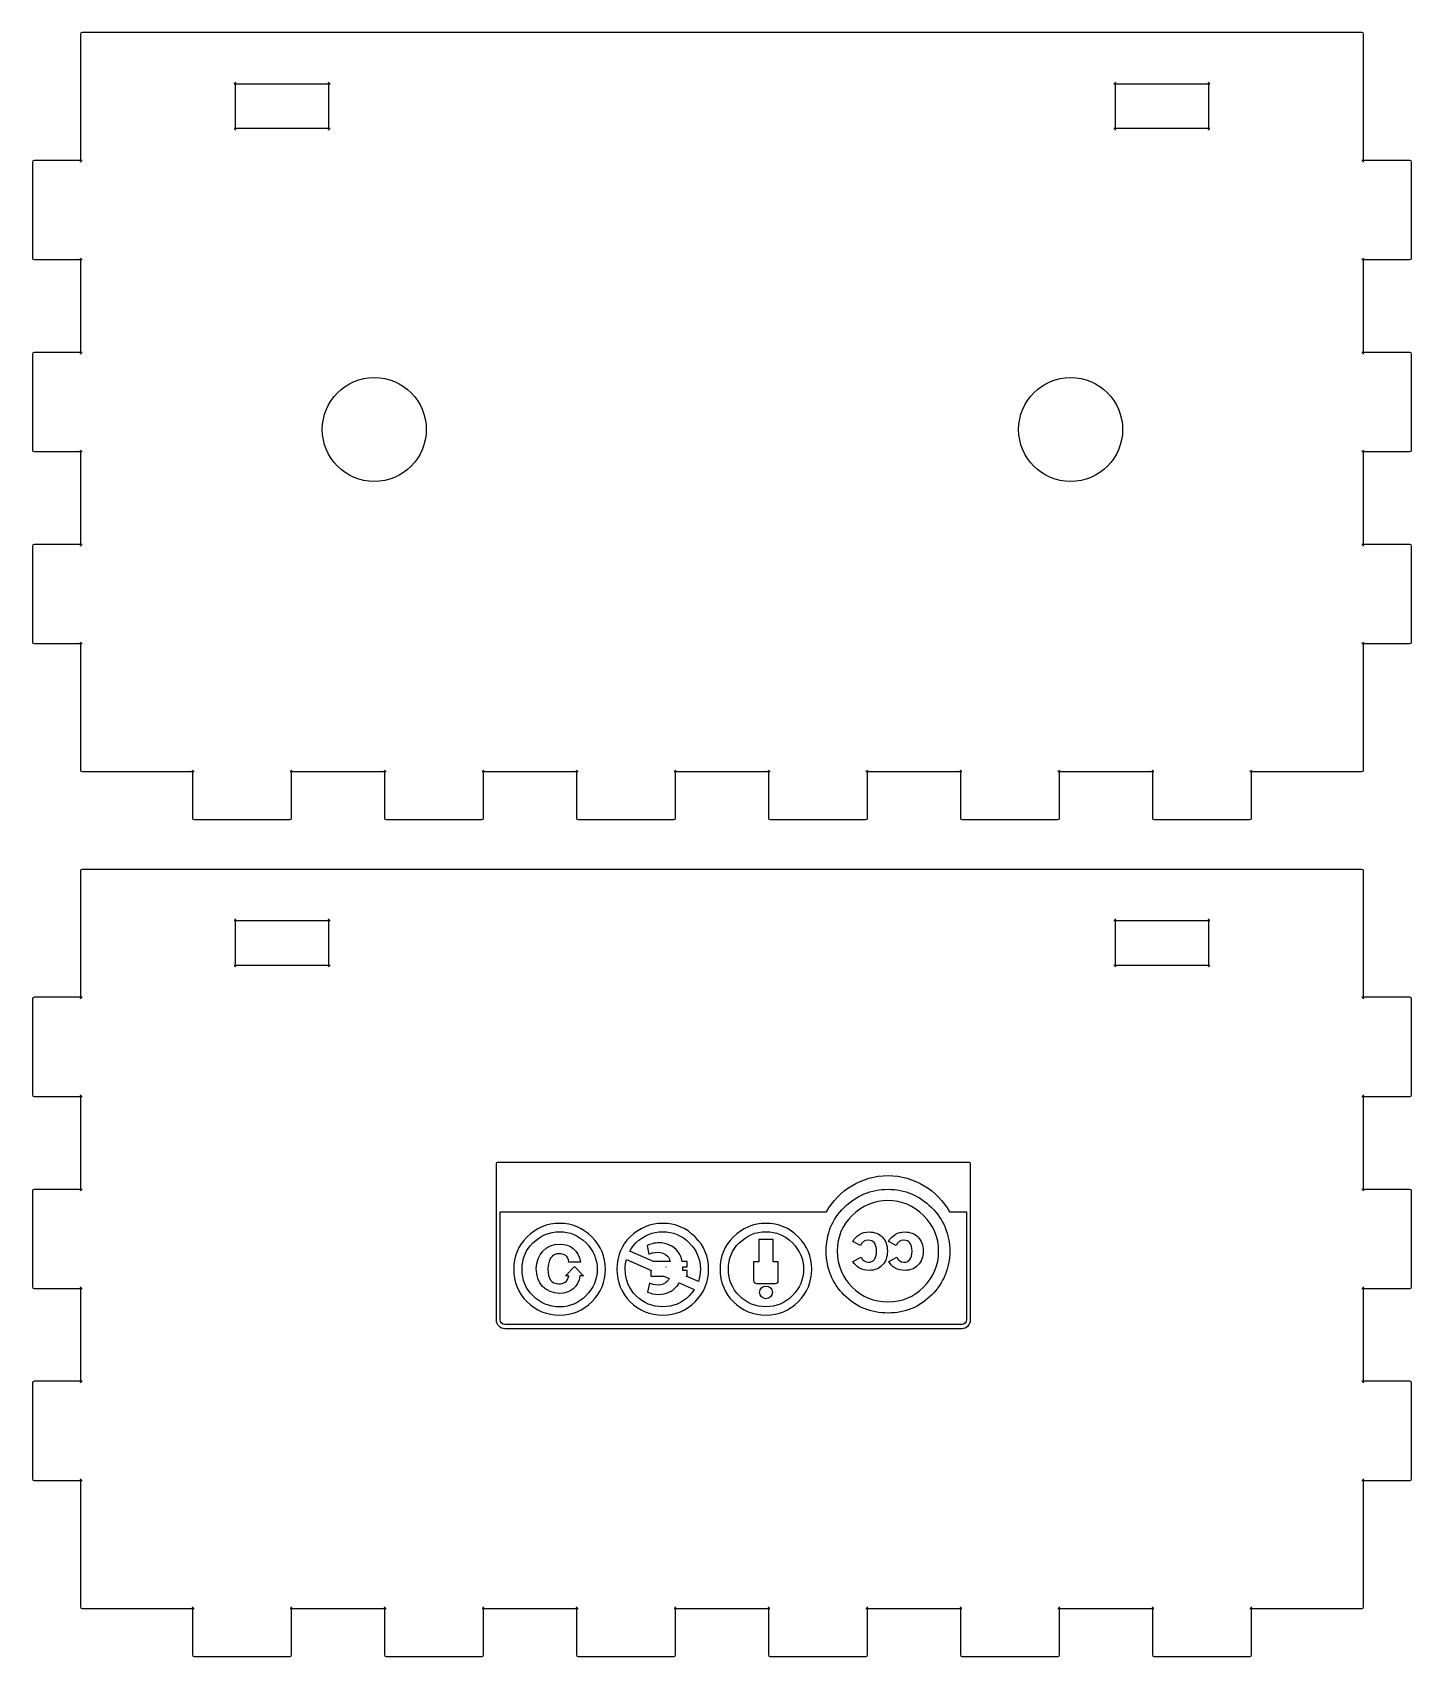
# Model space of a CAD drawing. Extents: x -248 to 293, y -42 to 281.
# Drawn here: x 20.5 to 106.7, y 179.3 to 280.8 of the extents above; entities that cross this region are included whole.
import ezdxf

# ---------------------------------------------------------------- set-up
doc = ezdxf.new("R2010")
doc.units = 0
doc.layers.add('Ebene_1', color=7, linetype='CONTINUOUS')

msp = doc.modelspace()

# ---------------------------------------------------------------- linework, layer by layer
at = {"layer": 'Ebene_1', "color": 2}
for points in [[(23.546119, 280.674887), (23.546119, 272.673887)], [(103.64572, 280.773987), (23.646729, 280.773987)], [(103.74626, 272.673887), (103.74626, 280.674887)], [(20.546129, 272.673887), (20.546129, 266.674197)], [(23.646729, 272.774777), (20.646739, 272.774777)], [(106.64574, 272.774777), (103.64572, 272.774777)], [(106.74628, 266.674197), (106.74628, 272.673887)], [(20.646739, 266.574697), (23.646729, 266.574697)], [(23.546119, 266.674197), (23.546119, 260.675917)], [(103.64572, 266.574697), (106.64574, 266.574697)], [(103.74626, 260.675917), (103.74626, 266.674197)], [(20.546129, 260.675917), (20.546129, 254.675867)], [(23.646729, 260.775017), (20.646739, 260.775017)], [(106.64574, 260.775017), (103.64572, 260.775017)], [(106.74628, 254.675867), (106.74628, 260.675917)], [(20.646739, 254.575327), (23.646729, 254.575327)], [(23.546119, 254.675867), (23.546119, 248.674067)], [(103.64572, 254.575327), (106.64574, 254.575327)], [(103.74626, 248.674067), (103.74626, 254.675867)], [(23.646729, 248.774607), (20.646739, 248.774607)], [(106.64574, 248.774607), (103.64572, 248.774607)], [(20.546129, 248.674067), (20.546129, 242.674027)], [(106.74628, 242.674027), (106.74628, 248.674067)], [(23.546119, 242.674027), (23.546119, 234.674777)], [(103.74626, 234.674777), (103.74626, 242.674027)], [(20.646739, 242.574927), (23.646729, 242.574927)], [(103.64572, 242.574927), (106.64574, 242.574927)], [(23.646729, 234.573887), (30.647139, 234.573887)], [(30.546289, 234.674777), (30.546289, 231.675117)], [(36.646839, 234.573887), (42.645429, 234.573887)], [(36.746339, 231.675117), (36.746339, 234.674777)], [(42.546229, 234.674777), (42.546229, 231.675117)], [(48.645549, 234.573887), (54.647009, 234.573887)], [(48.746089, 231.675117), (48.746089, 234.674777)], [(54.546459, 234.674777), (54.546459, 231.675117)], [(60.647049, 234.573887), (66.646739, 234.573887)], [(60.746149, 231.675117), (60.746149, 234.674777)], [(66.546199, 234.674777), (66.546199, 231.675117)], [(72.646779, 234.573887), (78.647179, 234.573887)], [(72.745879, 231.675117), (72.745879, 234.674777)], [(78.546289, 234.674777), (78.546289, 231.675117)], [(84.646869, 234.573887), (90.646919, 234.573887)], [(84.745969, 231.675117), (84.745969, 234.674777)], [(90.546379, 234.674777), (90.546379, 231.675117)], [(96.646609, 234.573887), (103.64572, 234.573887)], [(96.746109, 231.675117), (96.746109, 234.674777)], [(30.647139, 231.574227), (36.646839, 231.574227)], [(42.645429, 231.574227), (48.645549, 231.574227)], [(54.647009, 231.574227), (60.647049, 231.574227)], [(66.646739, 231.574227), (72.646779, 231.574227)], [(78.647179, 231.574227), (84.646869, 231.574227)], [(90.646919, 231.574227), (96.646609, 231.574227)], [(103.64537, 228.468367), (23.646729, 228.468367)], [(23.546119, 228.367477), (23.546119, 220.368227)], [(103.74591, 220.368227), (103.74591, 228.367477)], [(20.546129, 220.368227), (20.546129, 214.368187)], [(23.646729, 220.468767), (20.646739, 220.468767)], [(106.64539, 220.468767), (103.64537, 220.468767)], [(106.74593, 214.368187), (106.74593, 220.368227)], [(20.646739, 214.267647), (23.646729, 214.267647)], [(23.546119, 214.368187), (23.546119, 208.368157)], [(103.64537, 214.267647), (106.64539, 214.267647)], [(103.74591, 208.368157), (103.74591, 214.368187)], [(20.546129, 208.368157), (20.546129, 202.367747)], [(23.646729, 208.466957), (20.646739, 208.466957)], [(106.64539, 208.466957), (103.64537, 208.466957)], [(106.74593, 202.367747), (106.74593, 208.368157)], [(20.646739, 202.268947), (23.646729, 202.268947)], [(23.546119, 202.367747), (23.546119, 196.36806)], [(103.64537, 202.268947), (106.64539, 202.268947)], [(103.74591, 196.36806), (103.74591, 202.367747)], [(20.546129, 196.36806), (20.546129, 190.36837)], [(23.646729, 196.46894), (20.646739, 196.46894)], [(106.64539, 196.46894), (103.64537, 196.46894)], [(106.74593, 190.36837), (106.74593, 196.36806)], [(20.646739, 190.26782), (23.646729, 190.26782)], [(23.546119, 190.36837), (23.546119, 182.36877)], [(103.64537, 190.26782), (106.64539, 190.26782)], [(103.74591, 182.36877), (103.74591, 190.36837)], [(23.646729, 182.26823), (30.647139, 182.26823)], [(30.546289, 182.36877), (30.546289, 179.36876)], [(36.646839, 182.26823), (42.645429, 182.26823)], [(36.746339, 179.36876), (36.746339, 182.36877)], [(42.546229, 182.36877), (42.546229, 179.36876)], [(48.645549, 182.26823), (54.647009, 182.26823)], [(48.746089, 179.36876), (48.746089, 182.36877)], [(54.546459, 182.36877), (54.546459, 179.36876)], [(60.647049, 182.26823), (66.646389, 182.26823)], [(60.746149, 179.36876), (60.746149, 182.36877)], [(66.545839, 182.36877), (66.545839, 179.36876)], [(72.646429, 182.26823), (78.647179, 182.26823)], [(72.745529, 179.36876), (72.745529, 182.36877)], [(78.546639, 182.36877), (78.546639, 179.36876)], [(84.647229, 182.26823), (90.647269, 182.26823)], [(84.745629, 179.36876), (84.745629, 182.36877)], [(90.546379, 182.36877), (90.546379, 179.36876)], [(96.646259, 182.26823), (103.64537, 182.26823)], [(96.746439, 179.36876), (96.746439, 182.36877)], [(30.647139, 179.26822), (36.646839, 179.26822)], [(42.645429, 179.26822), (48.645549, 179.26822)], [(54.647009, 179.26822), (60.647049, 179.26822)], [(66.646389, 179.26822), (72.646429, 179.26822)], [(78.647179, 179.26822), (84.647229, 179.26822)], [(90.647269, 179.26822), (96.646259, 179.26822)]]:
    msp.add_lwpolyline(points, dxfattribs=at)
at = {"layer": 'Ebene_1', "color": 3}
for points in [[(33.146649, 277.574307), (39.146619, 277.574307)], [(33.246149, 274.674827), (33.246149, 277.674857)], [(39.046009, 277.674857), (39.046009, 274.674827)], [(88.147129, 277.574317), (91.147159, 277.574317)], [(88.246229, 274.674837), (88.246229, 277.674867)], [(91.147159, 277.574317), (94.147179, 277.574317)], [(94.046279, 277.674867), (94.046279, 274.674837)], [(36.146629, 274.774327), (33.146649, 274.774327)], [(39.146619, 274.774327), (36.146629, 274.774327)], [(94.147179, 274.774337), (88.147129, 274.774337)], [(33.246149, 222.367787), (33.246149, 225.367787)], [(39.046009, 225.367787), (39.046009, 222.367787)], [(88.246589, 222.367767), (88.246589, 225.367767)], [(94.045929, 225.367767), (94.045929, 222.367767)], [(33.146649, 225.267987), (39.146619, 225.267987)], [(88.147489, 225.267967), (91.147509, 225.267967)], [(91.147509, 225.267967), (94.147179, 225.267967)], [(36.146629, 222.468327), (33.146649, 222.468327)], [(39.146619, 222.468327), (36.146629, 222.468327)], [(94.147179, 222.468307), (88.147489, 222.468307)]]:
    msp.add_lwpolyline(points, dxfattribs=at)
for points in [[(45.161519, 255.958567)], [(88.688999, 255.958567)]]:
    msp.add_lwpolyline(points, close=True, dxfattribs=at)
at = {"layer": 'Ebene_1', "color": 7}
for points in [[(79.060639, 210.152137), (49.649909, 210.152137)], [(49.524319, 210.026907), (49.524319, 200.325877)], [(79.186229, 200.325877), (79.186229, 210.026907)], [(49.775139, 207.054387), (70.181929, 207.054387)], [(77.867189, 207.054387), (78.935049, 207.054387)], [(58.270109, 205.116597), (58.269679, 205.116587)], [(67.165679, 202.765677), (67.165679, 203.937967), (66.838649, 203.937967), (66.838649, 205.326507), (65.949999, 205.326507), (65.949999, 203.937967), (65.622629, 203.937967), (65.622629, 202.765677)], [(72.307059, 204.952197), (71.824109, 205.203017)], [(74.529209, 204.952197), (74.057189, 205.203017)], [(57.668209, 204.086137), (59.241579, 203.390097)], [(60.403709, 203.956657), (59.360199, 203.956657), (57.878179, 204.612827)], [(58.964379, 204.945147), (59.079379, 204.412457)], [(71.833979, 203.965487), (72.355389, 204.227237)], [(74.066359, 203.965487), (74.578239, 204.227237)], [(54.069159, 203.069417), (53.858899, 203.066417), (54.427929, 203.635107), (54.996259, 203.066417), (54.769419, 203.069417)], [(54.791289, 203.925617), (54.069159, 203.925617)], [(59.241579, 203.390097), (59.198579, 203.390097), (59.198579, 203.049657), (60.011029, 203.049657), (60.341229, 202.903267)], [(61.199929, 203.534377), (61.199929, 203.615877), (61.464159, 203.615877), (61.464159, 203.956657), (61.152309, 203.956657)], [(62.168579, 202.713107), (61.409049, 203.049657), (61.463749, 203.049657), (61.463749, 203.390097), (61.194929, 203.390097)], [(59.117449, 202.593517), (58.982679, 202.046357)], [(60.972699, 202.624207), (61.915319, 202.207227)], [(65.807829, 202.580467), (66.980819, 202.580467)], [(78.630249, 200.021767), (50.079589, 200.021767)], [(50.079589, 199.7706), (78.630249, 199.7706)]]:
    msp.add_lwpolyline(points, dxfattribs=at)
for points in [[(60.134109, 203.615867), (60.140109, 203.610867), (60.128809, 203.615867)], [(76.240179, 202.361397)], [(57.910909, 201.440307)], [(71.283299, 201.858687)], [(53.499419, 200.607737)], [(66.398029, 200.609137)], [(50.079589, 199.7706)]]:
    msp.add_lwpolyline(points, close=True, dxfattribs=at)
at = {"layer": 'Ebene_1', "color": 2}
for points in [[(23.646729, 280.773987), (23.591629, 280.773987), (23.546119, 280.729887), (23.546119, 280.674887)], [(103.74626, 280.674887), (103.74626, 280.729887), (103.70106, 280.773987), (103.64572, 280.773987)], [(20.646739, 272.774777), (20.591639, 272.774777), (20.546129, 272.730677), (20.546129, 272.673887)], [(23.546119, 272.673887), (23.546119, 272.730687), (23.591619, 272.774777), (23.646729, 272.774777)], [(103.64572, 272.774777), (103.70112, 272.774777), (103.74626, 272.730677), (103.74626, 272.673887)], [(106.74628, 272.673887), (106.74628, 272.730687), (106.70078, 272.774777), (106.64574, 272.774777)], [(20.546129, 266.674197), (20.546129, 266.618797), (20.591629, 266.574697), (20.646739, 266.574697)], [(23.646729, 266.574697), (23.591629, 266.574697), (23.546119, 266.618797), (23.546119, 266.674197)], [(103.74626, 266.674197), (103.74626, 266.618797), (103.70106, 266.574697), (103.64572, 266.574697)], [(106.64574, 266.574697), (106.70074, 266.574697), (106.74628, 266.618797), (106.74628, 266.674197)], [(20.646739, 260.775017), (20.591639, 260.775017), (20.546129, 260.729117), (20.546129, 260.675917)], [(23.546119, 260.675917), (23.546119, 260.729217), (23.591619, 260.775017), (23.646729, 260.775017)], [(103.64572, 260.775017), (103.70112, 260.775017), (103.74626, 260.729117), (103.74626, 260.675917)], [(106.74628, 260.675917), (106.74628, 260.729217), (106.70078, 260.775017), (106.64574, 260.775017)], [(20.546129, 254.675867), (20.546129, 254.619467), (20.591629, 254.575327), (20.646739, 254.575327)], [(23.646729, 254.575327), (23.591629, 254.575327), (23.546119, 254.619427), (23.546119, 254.675867)], [(103.74626, 254.675867), (103.74626, 254.619467), (103.70106, 254.575327), (103.64572, 254.575327)], [(106.64574, 254.575327), (106.70074, 254.575327), (106.74628, 254.619427), (106.74628, 254.675867)], [(20.646739, 248.774607), (20.591639, 248.774607), (20.546129, 248.729107), (20.546129, 248.674067)], [(23.546119, 248.674067), (23.546119, 248.729067), (23.591619, 248.774607), (23.646729, 248.774607)], [(103.64572, 248.774607), (103.70112, 248.774607), (103.74626, 248.729107), (103.74626, 248.674067)], [(106.74628, 248.674067), (106.74628, 248.729067), (106.70078, 248.774607), (106.64574, 248.774607)], [(20.546129, 242.674027), (20.546129, 242.619027), (20.591629, 242.574927), (20.646739, 242.574927)], [(23.646729, 242.574927), (23.591629, 242.574927), (23.546119, 242.619027), (23.546119, 242.674027)], [(103.74626, 242.674027), (103.74626, 242.619027), (103.70106, 242.574927), (103.64572, 242.574927)], [(106.64574, 242.574927), (106.70074, 242.574927), (106.74628, 242.619027), (106.74628, 242.674027)], [(23.546119, 234.674777), (23.546119, 234.619377), (23.591619, 234.573887), (23.646729, 234.573887)], [(30.647139, 234.573887), (30.590339, 234.573887), (30.546289, 234.619387), (30.546289, 234.674777)], [(36.746339, 234.674777), (36.746339, 234.619377), (36.702239, 234.573887), (36.646839, 234.573887)], [(42.645429, 234.573887), (42.592029, 234.573887), (42.546229, 234.619387), (42.546229, 234.674777)], [(48.746089, 234.674777), (48.746089, 234.619377), (48.701989, 234.573887), (48.645549, 234.573887)], [(54.647009, 234.573887), (54.592009, 234.573887), (54.546459, 234.619387), (54.546459, 234.674777)], [(60.746149, 234.674777), (60.746149, 234.619377), (60.702049, 234.573887), (60.647049, 234.573887)], [(66.646739, 234.573887), (66.590339, 234.573887), (66.546199, 234.619387), (66.546199, 234.674777)], [(72.745879, 234.674777), (72.745879, 234.619377), (72.701779, 234.573887), (72.646779, 234.573887)], [(78.647179, 234.573887), (78.591779, 234.573887), (78.546289, 234.619387), (78.546289, 234.674777)], [(84.745969, 234.674777), (84.745969, 234.619377), (84.701869, 234.573887), (84.646869, 234.573887)], [(90.646919, 234.573887), (90.591519, 234.573887), (90.546379, 234.619387), (90.546379, 234.674777)], [(96.746109, 234.674777), (96.746109, 234.619377), (96.702009, 234.573887), (96.646609, 234.573887)], [(103.64572, 234.573887), (103.70112, 234.573887), (103.74626, 234.619387), (103.74626, 234.674777)], [(30.546289, 231.675117), (30.546289, 231.619417), (30.590389, 231.574227), (30.647139, 231.574227)], [(36.646839, 231.574227), (36.702239, 231.574227), (36.746339, 231.619327), (36.746339, 231.675117)], [(42.546229, 231.675117), (42.546229, 231.619417), (42.591929, 231.574227), (42.645429, 231.574227)], [(48.645549, 231.574227), (48.701949, 231.574227), (48.746089, 231.619327), (48.746089, 231.675117)], [(54.546459, 231.675117), (54.546459, 231.619417), (54.591959, 231.574227), (54.647009, 231.574227)], [(60.647049, 231.574227), (60.702049, 231.574227), (60.746149, 231.619327), (60.746149, 231.675117)], [(66.546199, 231.675117), (66.546199, 231.619417), (66.590299, 231.574227), (66.646739, 231.574227)], [(72.646779, 231.574227), (72.701779, 231.574227), (72.745879, 231.619327), (72.745879, 231.675117)], [(78.546289, 231.675117), (78.546289, 231.619417), (78.591789, 231.574227), (78.647179, 231.574227)], [(84.646869, 231.574227), (84.701869, 231.574227), (84.745969, 231.619327), (84.745969, 231.675117)], [(90.546379, 231.675117), (90.546379, 231.619417), (90.591579, 231.574227), (90.646919, 231.574227)], [(96.646609, 231.574227), (96.702009, 231.574227), (96.746109, 231.619327), (96.746109, 231.675117)], [(23.646729, 228.468367), (23.591629, 228.468367), (23.546119, 228.422867), (23.546119, 228.367477)], [(103.74591, 228.367477), (103.74591, 228.422877), (103.70141, 228.468367), (103.64537, 228.468367)], [(20.646739, 220.468767), (20.591639, 220.468767), (20.546129, 220.423267), (20.546129, 220.368227)], [(23.546119, 220.368227), (23.546119, 220.423227), (23.591619, 220.468767), (23.646729, 220.468767)], [(103.64537, 220.468767), (103.70147, 220.468767), (103.74591, 220.423267), (103.74591, 220.368227)], [(106.74593, 220.368227), (106.74593, 220.423227), (106.70043, 220.468767), (106.64539, 220.468767)], [(20.546129, 214.368187), (20.546129, 214.313187), (20.591629, 214.267647), (20.646739, 214.267647)], [(23.646729, 214.267647), (23.591629, 214.267647), (23.546119, 214.313147), (23.546119, 214.368187)], [(103.74591, 214.368187), (103.74591, 214.313187), (103.70141, 214.267647), (103.64537, 214.267647)], [(106.64539, 214.267647), (106.70039, 214.267647), (106.74593, 214.313147), (106.74593, 214.368187)], [(20.646739, 208.466957), (20.591639, 208.466957), (20.546129, 208.422857), (20.546129, 208.368157)], [(23.546119, 208.368157), (23.546119, 208.422857), (23.591619, 208.466957), (23.646729, 208.466957)], [(103.64537, 208.466957), (103.70147, 208.466957), (103.74591, 208.422857), (103.74591, 208.368157)], [(106.74593, 208.368157), (106.74593, 208.422857), (106.70043, 208.466957), (106.64539, 208.466957)], [(20.546129, 202.367747), (20.546129, 202.313047), (20.591629, 202.268947), (20.646739, 202.268947)], [(23.646729, 202.268947), (23.591629, 202.268947), (23.546119, 202.313047), (23.546119, 202.367747)], [(103.74591, 202.367747), (103.74591, 202.313047), (103.70141, 202.268947), (103.64537, 202.268947)], [(106.64539, 202.268947), (106.70039, 202.268947), (106.74593, 202.313047), (106.74593, 202.367747)], [(20.646739, 196.46894), (20.591639, 196.46894), (20.546129, 196.42344), (20.546129, 196.36806)], [(23.546119, 196.36806), (23.546119, 196.42346), (23.591619, 196.46894), (23.646729, 196.46894)], [(103.64537, 196.46894), (103.70147, 196.46894), (103.74591, 196.42344), (103.74591, 196.36806)], [(106.74593, 196.36806), (106.74593, 196.42346), (106.70043, 196.46894), (106.64539, 196.46894)], [(20.546129, 190.36837), (20.546129, 190.31297), (20.591629, 190.26782), (20.646739, 190.26782)], [(23.646729, 190.26782), (23.591629, 190.26782), (23.546119, 190.31302), (23.546119, 190.36837)], [(103.74591, 190.36837), (103.74591, 190.31297), (103.70141, 190.26782), (103.64537, 190.26782)], [(106.64539, 190.26782), (106.70039, 190.26782), (106.74593, 190.31302), (106.74593, 190.36837)], [(23.546119, 182.36877), (23.546119, 182.31377), (23.591619, 182.26823), (23.646729, 182.26823)], [(30.647139, 182.26823), (30.590339, 182.26823), (30.546289, 182.31373), (30.546289, 182.36877)], [(36.746339, 182.36877), (36.746339, 182.31377), (36.702239, 182.26823), (36.646839, 182.26823)], [(42.645429, 182.26823), (42.592029, 182.26823), (42.546229, 182.31373), (42.546229, 182.36877)], [(48.746089, 182.36877), (48.746089, 182.31377), (48.701989, 182.26823), (48.645549, 182.26823)], [(54.647009, 182.26823), (54.592009, 182.26823), (54.546459, 182.31373), (54.546459, 182.36877)], [(60.746149, 182.36877), (60.746149, 182.31377), (60.702049, 182.26823), (60.647049, 182.26823)], [(66.646389, 182.26823), (66.589989, 182.26823), (66.545839, 182.31373), (66.545839, 182.36877)], [(72.745529, 182.36877), (72.745529, 182.31377), (72.701429, 182.26823), (72.646429, 182.26823)], [(78.647179, 182.26823), (78.592179, 182.26823), (78.546639, 182.31373), (78.546639, 182.36877)], [(84.745629, 182.36877), (84.745629, 182.31377), (84.701529, 182.26823), (84.647229, 182.26823)], [(90.647269, 182.26823), (90.591169, 182.26823), (90.546379, 182.31373), (90.546379, 182.36877)], [(96.746439, 182.36877), (96.746439, 182.31377), (96.702339, 182.26823), (96.646259, 182.26823)], [(103.64537, 182.26823), (103.70147, 182.26823), (103.74591, 182.31373), (103.74591, 182.36877)], [(30.546289, 179.36876), (30.546289, 179.31376), (30.590389, 179.26822), (30.647139, 179.26822)], [(36.646839, 179.26822), (36.702239, 179.26822), (36.746339, 179.31372), (36.746339, 179.36876)], [(42.546229, 179.36876), (42.546229, 179.31376), (42.591929, 179.26822), (42.645429, 179.26822)], [(48.645549, 179.26822), (48.701949, 179.26822), (48.746089, 179.31372), (48.746089, 179.36876)], [(54.546459, 179.36876), (54.546459, 179.31376), (54.591959, 179.26822), (54.647009, 179.26822)], [(60.647049, 179.26822), (60.702049, 179.26822), (60.746149, 179.31372), (60.746149, 179.36876)], [(66.545839, 179.36876), (66.545839, 179.31376), (66.589939, 179.26822), (66.646389, 179.26822)], [(72.646429, 179.26822), (72.701429, 179.26822), (72.745529, 179.31372), (72.745529, 179.36876)], [(78.546639, 179.36876), (78.546639, 179.31376), (78.592139, 179.26822), (78.647179, 179.26822)], [(84.647229, 179.26822), (84.701529, 179.26822), (84.745629, 179.31372), (84.745629, 179.36876)], [(90.546379, 179.36876), (90.546379, 179.31376), (90.591179, 179.26822), (90.647269, 179.26822)], [(96.646259, 179.26822), (96.702359, 179.26822), (96.746439, 179.31372), (96.746439, 179.36876)]]:
    msp.add_open_spline(points, degree=3, dxfattribs=at)
at = {"layer": 'Ebene_1', "color": 3}
for points in [[(33.246149, 277.674857), (33.246149, 277.620157), (33.202049, 277.574307), (33.146649, 277.574307)], [(39.146619, 277.574307), (39.091519, 277.574307), (39.046009, 277.620207), (39.046009, 277.674857)], [(88.246229, 277.674867), (88.246229, 277.620167), (88.202129, 277.574317), (88.147129, 277.574317)], [(94.147179, 277.574317), (94.090379, 277.574317), (94.046279, 277.620217), (94.046279, 277.674867)], [(33.146649, 274.774327), (33.202049, 274.774327), (33.246149, 274.730227), (33.246149, 274.674827)], [(39.046009, 274.674827), (39.046009, 274.730227), (39.091509, 274.774327), (39.146619, 274.774327)], [(88.147129, 274.774337), (88.202129, 274.774337), (88.246229, 274.730237), (88.246229, 274.674837)], [(94.046279, 274.674837), (94.046279, 274.730237), (94.090379, 274.774337), (94.147179, 274.774337)], [(38.661549, 255.958567), (38.661549, 257.753507), (40.116329, 259.208707), (41.911509, 259.208707)], [(41.911509, 259.208707), (43.706409, 259.208707), (45.161519, 257.753507), (45.161519, 255.958567)], [(82.189419, 255.958567), (82.189419, 257.753507), (83.644279, 259.208707), (85.438859, 259.208707)], [(85.438859, 259.208707), (87.234499, 259.208707), (88.688999, 257.753507), (88.688999, 255.958567)], [(41.911509, 252.708777), (40.116329, 252.708777), (38.661549, 254.163987), (38.661549, 255.958567)], [(45.161519, 255.958567), (45.161519, 254.163987), (43.706409, 252.708777), (41.911509, 252.708777)], [(85.438859, 252.708777), (83.644279, 252.708777), (82.189419, 254.163987), (82.189419, 255.958567)], [(88.688999, 255.958567), (88.688999, 254.163987), (87.234499, 252.708777), (85.438859, 252.708777)], [(33.246149, 225.367787), (33.246149, 225.312087), (33.202049, 225.267987), (33.146649, 225.267987)], [(39.146619, 225.267987), (39.091519, 225.267987), (39.046009, 225.312087), (39.046009, 225.367787)], [(88.246589, 225.367767), (88.246589, 225.312067), (88.202489, 225.267967), (88.147489, 225.267967)], [(94.147179, 225.267967), (94.089979, 225.267967), (94.045929, 225.312067), (94.045929, 225.367767)], [(33.146649, 222.468327), (33.202049, 222.468327), (33.246149, 222.424227), (33.246149, 222.367787)], [(39.046009, 222.367787), (39.046009, 222.424187), (39.091509, 222.468327), (39.146619, 222.468327)], [(88.147489, 222.468307), (88.202489, 222.468307), (88.246589, 222.424207), (88.246589, 222.367767)], [(94.045929, 222.367767), (94.045929, 222.424167), (94.090029, 222.468307), (94.147179, 222.468307)]]:
    msp.add_open_spline(points, degree=3, dxfattribs=at)
at = {"layer": 'Ebene_1', "color": 7}
for points in [[(49.649909, 210.152137), (49.580009, 210.152137), (49.524319, 210.096437), (49.524319, 210.026907)], [(79.186229, 210.026907), (79.186229, 210.096407), (79.130129, 210.152137), (79.060639, 210.152137)], [(70.181929, 207.054387), (70.929819, 208.406937), (72.370909, 209.324887), (74.024729, 209.324887)], [(74.024729, 209.324887), (75.678909, 209.324887), (77.120009, 208.407307), (77.867189, 207.054387)], [(71.264249, 207.318977), (72.043889, 208.085917), (72.965339, 208.469037), (74.028259, 208.469037)], [(74.028259, 208.469037), (75.078479, 208.469037), (75.983359, 208.089097), (76.743589, 207.328867)], [(70.162169, 204.602947), (70.162169, 205.686337), (70.529409, 206.591207), (71.264249, 207.318977)], [(74.016619, 207.765957), (73.152669, 207.765957), (72.402309, 207.450207), (71.763429, 206.818387)], [(76.250409, 206.827907), (75.624929, 207.453037), (74.880219, 207.765957), (74.016619, 207.765957)], [(76.743589, 207.328867), (77.504179, 206.568617), (77.884119, 205.660217), (77.884119, 204.602947)], [(49.775139, 200.325877), (49.775139, 200.325877), (49.775139, 204.230757), (49.775139, 207.054387)], [(53.499419, 206.339667), (52.710259, 206.339667), (52.025869, 206.055327), (51.446959, 205.486997)], [(55.515539, 205.494407), (54.951099, 206.057437), (54.279059, 206.339667), (53.499419, 206.339667)], [(59.948899, 206.342137), (59.159379, 206.342137), (58.475349, 206.057437), (57.896439, 205.489487)], [(61.964669, 205.496177), (61.400579, 206.060267), (60.728539, 206.342137), (59.948899, 206.342137)], [(66.398029, 206.341077), (65.608519, 206.341077), (64.925179, 206.057097), (64.345569, 205.488427)], [(68.414159, 205.495837), (67.850069, 206.059217), (67.177319, 206.341077), (66.398029, 206.341077)], [(71.763429, 206.818387), (71.157709, 206.231377), (70.854319, 205.494067), (70.854319, 204.604007)], [(77.188439, 204.604007), (77.188439, 205.461597), (76.875529, 206.202807), (76.250409, 206.827907)], [(78.935049, 207.054387), (78.935049, 204.230757), (78.935049, 200.325877), (78.935049, 200.325877)], [(51.446959, 205.486997), (50.902269, 204.946907), (50.629219, 204.275917), (50.629219, 203.473357)], [(51.146089, 203.473357), (51.146089, 204.132337), (51.371169, 204.679487), (51.820959, 205.114117)], [(51.820959, 205.114117), (52.294379, 205.582617), (52.851769, 205.816507), (53.492419, 205.816507)], [(52.038919, 203.511807), (52.038919, 204.375747), (52.632289, 205.046737), (53.526229, 205.046737)], [(53.492419, 205.816507), (54.133059, 205.816507), (54.685869, 205.584737), (55.150119, 205.121187)], [(53.526229, 205.046737), (54.140419, 205.046737), (54.691459, 204.668567), (54.791289, 203.925617)], [(55.150119, 205.121187), (55.614019, 204.658327), (55.845449, 204.108707), (55.845449, 203.473357)], [(56.362209, 203.473357), (56.362209, 204.257217), (56.079989, 204.930687), (55.515539, 205.494407)], [(57.896439, 205.489487), (57.351399, 204.949367), (57.078349, 204.278037), (57.078349, 203.475477)], [(57.878179, 204.612827), (57.980479, 204.794517), (58.111009, 204.962787), (58.270109, 205.116597)], [(58.269679, 205.116587), (58.743459, 205.584737), (59.300499, 205.818967), (59.941489, 205.818967)], [(59.712619, 205.127547), (59.405709, 205.127547), (59.127009, 205.036147), (58.964379, 204.945147)], [(60.883489, 204.580387), (60.615029, 204.935617), (60.182869, 205.127547), (59.712619, 205.127547)], [(59.941489, 205.818967), (60.582489, 205.818967), (61.134939, 205.586857), (61.598839, 205.123647)], [(61.598839, 205.123647), (62.062749, 204.660097), (62.294869, 204.110817), (62.294869, 203.475477)], [(62.810989, 203.475477), (62.810989, 204.259337), (62.529469, 204.932807), (61.964669, 205.496177)], [(64.345569, 205.488427), (63.800529, 204.949017), (63.528179, 204.277697), (63.528179, 203.474767)], [(64.044349, 203.474767), (64.044349, 204.134447), (64.269429, 204.681267), (64.719919, 205.115897)], [(64.719919, 205.115897), (65.193349, 205.584017), (65.750389, 205.818257), (66.391029, 205.818257)], [(66.391029, 205.818257), (67.032379, 205.818257), (67.585179, 205.586487), (68.048379, 205.123307)], [(68.048379, 205.123307), (68.512639, 204.659387), (68.744769, 204.110817), (68.744769, 203.474767)], [(69.261179, 203.474767), (69.261179, 204.258647), (68.978599, 204.932087), (68.414159, 205.495837)], [(71.824109, 205.203017), (72.049529, 205.603417), (72.386789, 205.803807), (72.836229, 205.803807)], [(72.780489, 205.287347), (72.555059, 205.287347), (72.397369, 205.175507), (72.307059, 204.952197)], [(73.302239, 204.599767), (73.302239, 205.058377), (73.128329, 205.287347), (72.780489, 205.287347)], [(72.836229, 205.803807), (73.183009, 205.803807), (73.460639, 205.697267), (73.669489, 205.484197)], [(73.669489, 205.484197), (73.877979, 205.271467), (73.982049, 204.977257), (73.982049, 204.602947)], [(74.057189, 205.203017), (74.281909, 205.603417), (74.620219, 205.803807), (75.070369, 205.803807)], [(75.011449, 205.287347), (74.786729, 205.287347), (74.625869, 205.175507), (74.529209, 204.952197)], [(75.522979, 204.599767), (75.522979, 205.058377), (75.352589, 205.287347), (75.011449, 205.287347)], [(75.070369, 205.803807), (75.417499, 205.803807), (75.695839, 205.697267), (75.905389, 205.484197)], [(75.905389, 205.484197), (76.114239, 205.271467), (76.218659, 204.977257), (76.218659, 204.602947)], [(53.440149, 204.447027), (53.032689, 204.447027), (52.768109, 204.068837), (52.768109, 203.490297)], [(54.069159, 203.925617), (54.047959, 204.311187), (53.797159, 204.447027), (53.440149, 204.447027)], [(57.595209, 203.475477), (57.595209, 203.691007), (57.619909, 203.894917), (57.668209, 204.086137)], [(59.079379, 204.412457), (59.180629, 204.465357), (59.405709, 204.537337), (59.626189, 204.537337)], [(59.626189, 204.537337), (59.866079, 204.537337), (60.091509, 204.465337), (60.244959, 204.292147)], [(60.244959, 204.292147), (60.317259, 204.210647), (60.370199, 204.100597), (60.403709, 203.956657)], [(61.152309, 203.956657), (61.108909, 204.210657), (61.013309, 204.417037), (60.883489, 204.580387)], [(71.283299, 201.858687), (70.535759, 202.605867), (70.162169, 203.520987), (70.162169, 204.602947)], [(70.854319, 204.604007), (70.854319, 203.721007), (71.162289, 202.972057), (71.778599, 202.356447)], [(72.355389, 204.227237), (72.451689, 204.016627), (72.593869, 203.911137), (72.780489, 203.911137)], [(72.780489, 203.911137), (73.128329, 203.911137), (73.302239, 204.140797), (73.302239, 204.599767)], [(73.982049, 204.602947), (73.982049, 204.235707), (73.876919, 203.943607), (73.664189, 203.727357)], [(74.578239, 204.227237), (74.673839, 204.016627), (74.818839, 203.911137), (75.011449, 203.911137)], [(75.011449, 203.911137), (75.352589, 203.911137), (75.522979, 204.140797), (75.522979, 204.599767)], [(76.218659, 204.602947), (76.218659, 204.235707), (76.111059, 203.943607), (75.895519, 203.727357)], [(76.240179, 202.361397), (76.872709, 202.999227), (77.188439, 203.746757), (77.188439, 204.604007)], [(77.884119, 204.602947), (77.884119, 203.546387), (77.504179, 202.631617), (76.743589, 201.858687)], [(50.629219, 203.473357), (50.629219, 202.671147), (50.906499, 201.992757), (51.461419, 201.438877)], [(51.835419, 201.811067), (51.376109, 202.264747), (51.146089, 202.818937), (51.146089, 203.473357)], [(53.511409, 201.962407), (52.596659, 201.962407), (52.038919, 202.626327), (52.038919, 203.511807)], [(52.768109, 203.490297), (52.768109, 202.883157), (52.997059, 202.562137), (53.426039, 202.562137)], [(53.426039, 202.562137), (53.740369, 202.562137), (54.012009, 202.676437), (54.069159, 203.069417)], [(54.769419, 203.069417), (54.655819, 202.347987), (54.147819, 201.962407), (53.511409, 201.962407)], [(55.845449, 203.473357), (55.845449, 202.837987), (55.611559, 202.283797), (55.142709, 201.811067)], [(55.515539, 201.438877), (56.079989, 202.011807), (56.362209, 202.689827), (56.362209, 203.473357)], [(57.078349, 203.475477), (57.078349, 202.673257), (57.355629, 201.994497), (57.910909, 201.440307)], [(58.284179, 201.813177), (57.825219, 202.266857), (57.595209, 202.821057), (57.595209, 203.475477)], [(61.194929, 203.390097), (61.194929, 203.438397), (61.199929, 203.486097), (61.199929, 203.534377)], [(61.964669, 201.440307), (62.529469, 202.013547), (62.810989, 202.691597), (62.810989, 203.475477)], [(62.294869, 203.475477), (62.294869, 203.207007), (62.252569, 202.953007), (62.168579, 202.713107)], [(63.528179, 203.474767), (63.528179, 202.672547), (63.805469, 201.994497), (64.360029, 201.440307)], [(64.734029, 201.812837), (64.274369, 202.266487), (64.044349, 202.821057), (64.044349, 203.474767)], [(68.744769, 203.474767), (68.744769, 202.839767), (68.510519, 202.285537), (68.041329, 201.812837)], [(68.414159, 201.440307), (68.978599, 202.013547), (69.261179, 202.691597), (69.261179, 203.474767)], [(72.855629, 203.403137), (72.380079, 203.403137), (72.040009, 203.590837), (71.833979, 203.965487)], [(73.664189, 203.727357), (73.452529, 203.511457), (73.183009, 203.403137), (72.855629, 203.403137)], [(75.089419, 203.403137), (74.613169, 203.403137), (74.273089, 203.590837), (74.066359, 203.965487)], [(75.895519, 203.727357), (75.679969, 203.511457), (75.411149, 203.403137), (75.089419, 203.403137)], [(58.982679, 202.046357), (59.155549, 201.969457), (59.409899, 201.902427), (59.702699, 201.902427)], [(59.649789, 202.478527), (59.438469, 202.478527), (59.242679, 202.540927), (59.117449, 202.593517)], [(60.239979, 202.737817), (60.091109, 202.555417), (59.880859, 202.478527), (59.649789, 202.478527)], [(59.702699, 201.902427), (60.153549, 201.902427), (60.537729, 202.085167), (60.811129, 202.392087)], [(60.341229, 202.903267), (60.313329, 202.839367), (60.279529, 202.782617), (60.239979, 202.737817)], [(60.811129, 202.392087), (60.871829, 202.461987), (60.924369, 202.540967), (60.972699, 202.624207)], [(61.915319, 202.207227), (61.823619, 202.070357), (61.716359, 201.938777), (61.591829, 201.813177)], [(65.622629, 202.765677), (65.622629, 202.663367), (65.705529, 202.580467), (65.807829, 202.580467)], [(65.993389, 202.025187), (65.993389, 202.246757), (66.172959, 202.425957), (66.394149, 202.425957)], [(66.394149, 201.624087), (66.172959, 201.624087), (65.993389, 201.803997), (65.993389, 202.025187)], [(66.394149, 202.425957), (66.616049, 202.425957), (66.794909, 202.246757), (66.794909, 202.025187)], [(66.794909, 202.025187), (66.794909, 201.803997), (66.616049, 201.624087), (66.394149, 201.624087)], [(66.980819, 202.580467), (67.082419, 202.580467), (67.165679, 202.663367), (67.165679, 202.765677)], [(71.778599, 202.356447), (72.393839, 201.740867), (73.139969, 201.433237), (74.016619, 201.433237)], [(74.016619, 201.433237), (74.892919, 201.433237), (75.635169, 201.742617), (76.240179, 202.361397)], [(51.461419, 201.438877), (52.016339, 200.884677), (52.695789, 200.607737), (53.499419, 200.607737)], [(53.492419, 201.123487), (52.841899, 201.123487), (52.289449, 201.352457), (51.835419, 201.811067)], [(55.142709, 201.811067), (54.693269, 201.352457), (54.142939, 201.123487), (53.492419, 201.123487)], [(53.499419, 200.607737), (54.293169, 200.607737), (54.965559, 200.884677), (55.515539, 201.438877)], [(57.910909, 201.440307), (58.465469, 200.886077), (59.144919, 200.609137), (59.948899, 200.609137)], [(59.941529, 201.124917), (59.290659, 201.124917), (58.738559, 201.354207), (58.284179, 201.813177)], [(61.591829, 201.813177), (61.141679, 201.354207), (60.591699, 201.124917), (59.941529, 201.124917)], [(59.948899, 200.609137), (60.743009, 200.609137), (61.414339, 200.886077), (61.964669, 201.440307)], [(64.360029, 201.440307), (64.915309, 200.886077), (65.594049, 200.609137), (66.398029, 200.609137)], [(66.391029, 201.124917), (65.740509, 201.124917), (65.188059, 201.354207), (64.734029, 201.812837)], [(68.041329, 201.812837), (67.591179, 201.354207), (67.041549, 201.124917), (66.391029, 201.124917)], [(66.398029, 200.609137), (67.191779, 200.609137), (67.864529, 200.886077), (68.414159, 201.440307)], [(74.028259, 200.737197), (72.945229, 200.737197), (72.030479, 201.110787), (71.283299, 201.858687)], [(76.743589, 201.858687), (76.002759, 201.110787), (75.097529, 200.737197), (74.028259, 200.737197)], [(49.524319, 200.325877), (49.524319, 200.019647), (49.773379, 199.7706), (50.079589, 199.7706)], [(50.079589, 200.021767), (49.912019, 200.021767), (49.775139, 200.157947), (49.775139, 200.325877)], [(78.630249, 199.7706), (78.936809, 199.7706), (79.186229, 200.019647), (79.186229, 200.325877)], [(78.935049, 200.325877), (78.935049, 200.157947), (78.798519, 200.021767), (78.630249, 200.021767)]]:
    msp.add_open_spline(points, degree=3, dxfattribs=at)

doc.saveas('drawing.dxf')
